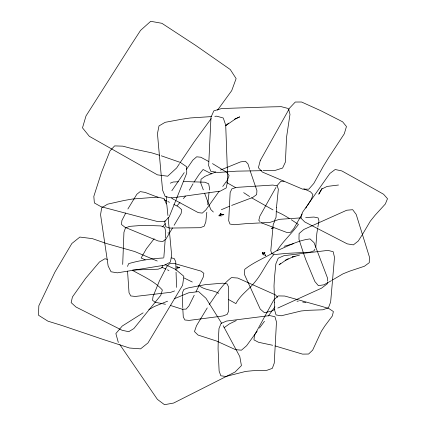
<?xml version="1.0" encoding="UTF-8"?>
<svg xmlns="http://www.w3.org/2000/svg" width="426" height="426" viewBox="0 0 426 426"><rect width="100%" height="100%" fill="white"/><g stroke="black" fill="none" stroke-linecap="round" stroke-linejoin="round"><path stroke-width="0.64" d="M220.034 215.3L219.028 215.764L219.997 215.263L219.214 215.705L220.428 214.656L220.439 213.895L220.551 214.635L220.396 213.82L220.631 214.619L220.295 213.745M122.699 264.44L123.939 232.245L125.436 228.032L129.413 226.371L139.787 225.594L144.989 225.381L160.879 225.934L164.708 227.351L165.719 231.504L165.283 238.161M165.203 239.439L163.845 257.432M166.262 203.575L166.784 196.445M164.958 220.673L164.809 222.542L165.778 226.717L169.548 228.059L200.231 227.697L204.155 226.227L205.806 221.914L206.807 212.292M327.365 282.518L327.253 283.838L321.523 288.173L277.811 308.062M327.482 281.192L327.706 278.551L314.053 242.676L310.043 238.922C297.923 240.253 287.097 246.649 275.915 251.116C265.728 257.56 254.178 261.809 244.737 269.328L244.535 274.679L260.265 309.143L264.424 312.689L271.298 311.172L274.85 309.473M315.772 247.394L316.827 233.581L317.674 228.128M209.038 192.589L207.702 204.693M209.31 190.065L209.517 188.175L208.665 183.782L204.863 182.221L183.553 181.508M220.034 214.816L219.965 215.386L219.715 214.885L219.997 215.125M220.428 214.656L220.498 214.06L220.173 214.704L220.604 214.331M317.892 226.951L318.978 221.003L318.105 217.915L313.967 217.052L305.692 217.537M262.693 253.497L262.453 252.884L263.018 254.125L262.959 253.363M162.791 265.345L161.939 267.72L158.083 269.2L132.715 270.009M227.665 179.468L229.113 175.576L226.802 172.376L212.489 163.605M127.518 266.447L128.625 263.63C139.877 260.371 151.704 258.582 163.446 257.97M196.003 291.73L203.17 277.299L203.862 273.322L201.109 271.138L173.835 263.316L169.756 263.508L166.752 266.687L159.367 280.995L153.067 296.448L152.508 300.319L155.336 302.306L165.453 304.281M314.91 249.098L314.042 250.802L309.766 252.203L286.879 253.353L275.867 254.407L271.863 253.805L270.782 250.717L273.258 224.204L275.031 220.721L279.499 219.315L301.257 217.856M194.213 295.245L188.958 305.873L186.125 309.111L182.174 309.207L170.283 305.399M125.766 212.979L121.889 220.519L121.506 224.529L125.111 227.33L158.121 240.967L162.769 241.574L165.975 238.997L172.541 227.937M127.885 208.99L136.837 194.267L140.181 191.62L145.069 192.387L158.099 197.371M189.378 190.204L193.037 183.819M362.372 234.582L370.322 221.158L375.077 215.252L385.349 203.979L387.506 198.692L383.586 194.256L376.669 190.331L341.78 170.906L335.171 169.516L329.841 173.483L302.423 212.409L300.788 217.99L304.76 221.957L347.238 243.864L353.372 244.881L358.245 241.041L362.031 235.12M275.957 187.424L259.876 216.088L258.79 220.322L260.046 221.563M276.868 185.858L280.814 181.295L284.062 181.162M322.045 188.372L318.76 194.192L321.832 189.027L327.062 186.434L338.494 185.017M207.254 307.913L196.482 325.741L194.474 331.577L198.053 335.054L216.509 341.018L234.976 349.416M209.214 304.595C215.998 295.17 222.01 284.563 231.488 277.592L237.681 278.024L275.494 294.904L277.56 297.289M174.112 225.279L181.103 213.543L181.673 209.661L178.228 206.605L173.851 204.469M193.968 182.259L198.841 174.836L203.085 169.489L211.647 173.893M302.103 214.038L293.62 228.831L290.505 232.308L286.687 232.41L261.303 222.809M276.985 250.733C283.104 241.169 291.698 233.56 298.418 224.433L291.246 219.72M305.857 208.096L306.885 206.477M307.572 205.401L311.651 198.74L312.86 194.421L310.41 191.753L303.813 188.809M179.559 163.552L176.684 167.919L167.684 176.21L157.482 174.868L89.316 136.304L82.495 127.853L86.004 115.941L131.075 44.986L140.537 30.406L150.719 21.3L161.891 23.302L195.672 45.406L230.264 69.523L236.126 78.602L231.717 90.631L217.505 110.164M180.278 162.46L194.261 141.757L211.221 118.55M184.224 172.652L171.838 190.731M186.359 169.5L192.856 160.107L196.69 156.805L200.827 157.242L208.761 161.518M227.457 180.028L222.75 186.466M274.94 306.848L268.332 315.97M264.471 321.268L259.455 328.063M154.159 238.72L146.432 248.709L141.128 257.996L145.197 259.839M257.144 331.156L246.601 345.736L241.462 350.172L235.551 349.687M219.134 191.285L205.928 209.826L202.318 213.091L198.292 212.649L175.677 200.47M183.409 198.633L185.475 196.136M177.062 205.795L180.006 202.425M162.503 226.866L165.379 223.65M273.987 254.434C266.458 262.347 262.538 272.816 255.605 281.181C249.577 289.142 240.568 294.547 235.908 303.61L228.49 299.489M264.913 252.639L264.226 253.401L264.85 252.751L264.008 253.268L263.13 253.049M280.494 263.385L279.057 264.881L285.223 260.595L292.486 257.011L295.032 256.319M228.549 123.151L225.578 125.739L235.535 118.87L239.726 116.862L234.38 119.264M224.097 327.706L229.449 323.872L236.276 320.554M143.12 312.849L122.219 326.055L115.867 333.558L118.327 342.467M331.519 280.601L323.92 284.802L318.366 285.649L314.867 281.501L305.82 259.764L303.344 252.756L298.977 239.332L299.084 233.539L303.866 229.444L346.732 210.236L352.68 209.693L356.205 214.448L369.358 256.803L369.267 262.682L364.4 266.255L349.906 271.069L342.962 273.849L332.647 279.898M264.008 253.268L264.562 252.959L263.731 253.108L264.157 253.188M148.791 309.638L154.5 306.454L161.619 303.557M285.196 260.286L286.352 259.668M272.72 227.825L271.777 228.304L272.762 227.862M286.927 259.365L288.317 258.683M221.355 209.714L229.342 206.338M220.482 170.07L240.621 161.88L245.456 161.241L247.975 163.904L249.7 169.394M162.807 303.072L167.578 301.203M170.288 183.18L173.18 182.008L178.382 181.764M215.742 171.998L205.055 176.311L201.024 179.229L200.811 183.196L203.33 189.858M231.659 205.428L252.698 197.462L256.638 194.607L256.942 190.688L255.563 186.705M174.218 298.775L188.58 292.822L198.585 291.613L205.966 298.264L221.786 323.488M174.559 290.947L170.821 292.295L135.335 296.448L130.793 295.948L129.035 292.753L127.544 271.17M222.383 215.098L223.863 214.629M178.361 267.991L179.793 267.539M284.195 246.271L293.722 243.592M299.526 255.105L292.316 257.032L293.716 256.761M177.775 268.721L176.513 268.843M221.765 215.875L218.831 215.822M211.717 116.58L190.315 117.954L181.87 119.205L165.134 122.326L158.989 125.926L157.471 133.562L158.296 143.184L162.578 190.15L165.24 196.594L171.593 197.962L220.301 191.12L226.185 187.957L227.756 180.645L225.711 125.122L223.267 118.007L216.701 116.176L214.832 116.33M176.63 267.251L179.543 267.501L177.69 267.24L178.574 267.395L176.614 266.511M261.883 170.672L236.483 171.167L217.697 172.519L210.748 171.241L208.66 165.613L210.987 117.225L213.831 110.866L221.563 108.545L271.373 106.873L281.288 106.676L288.445 108.55L289.989 114.338L286.554 137.247L285.415 162.029L282.624 168.036L275.436 170.32L263.204 170.661M179.389 267.464L177.52 267.256L177.908 267.358M271.591 228.368L273.151 228.517M221.36 214.283L223.453 214.555M167.897 232.921L168.968 233.033M221.946 214.416L221.552 214.305L223.235 214.539L221.488 214.299L222.596 214.491L220.508 213.66M221.824 214.369L223.022 214.523L221.701 214.315M296.933 301.091L298.211 301.299M302.678 302.039L305.868 302.567M171.257 257.932L174.122 258.454L175.736 261.649L176.002 270.329M272.64 345.278L258.502 342.275L253.949 339.863L254.508 335.198L273.833 299.893L278.215 295.91L284.738 296.038L321.55 306.326L328.845 308.53L333.382 311.55L332.349 315.964L324.804 326.023L321.332 331.391L312.657 350.119L308.594 354.033L302.524 354.118L275.058 345.923M263.337 253.236L262.698 253.076L262.869 253.736M107.309 259.343L104.934 258.736L99.466 261.979L85.647 278.311L72.425 296.975L71.147 302.625L76.014 307.034L122.092 330.278L128.737 331.7L133.876 328.553L160.767 295.33L162.354 289.994C154.542 281.176 142.646 276.123 132.486 270.35M159.494 155.245L151.741 152.854L132.587 148.743L122.779 146.155L114.615 145.9L109.999 150.895L101.473 172.455L93.821 196.397L94.37 202.962L100.973 206.669L138.887 216.685L157.316 221.483L164.841 221.493L169.234 216.786L186.737 173.164L186.647 166.758L180.315 162.428L161.284 155.799M161.678 267.166L165.89 269.083M192.307 282.028L183.995 277.922M163.978 199.741L166.731 200.987M157.242 261.01L134.754 251.542L106.788 243.619L92.346 238.629L79.886 237.064L71.856 243.491L54.853 272.219L38.83 305.756L38.494 315.229L47.93 321.172L62.047 325.523L103.183 339.458L129.536 348.026L140.585 348.851L147.96 342.951L182.626 285.228L183.835 276.277L175.363 269.237L164.867 264.471M218.762 293.317C212.42 289.637 204.512 290.362 198.83 285.356M276.117 211.355L280.771 213.57A31.109 6.688 37 0 1 289.222 218.41M273.013 209.911L251.718 197.893M167.828 201.509L169.473 202.318M167.418 269.834L168.941 270.59M263.428 253.39L262.581 252.948L263.396 253.337L262.698 253.076L262.959 254.008L262.656 253.044L263.38 253.305L262.656 253.044L262.922 253.912M174.58 199.879L172.392 198.697L171.582 197.68M235.754 187.69L226.648 182.509M243.661 192.632L249.604 196.535M264.535 254.94L265.622 255.712M263.609 254.966L262.491 252.847M213.351 212.026L210.732 209.448L204.581 193.164M119.834 344.607L157.396 399.38L164.505 404.7L173.654 403.033L235.093 372.01L241.425 365.599L239.79 356.562L223.176 325.677M264.967 254.215L265.467 255.371M255.366 186.141L250.078 170.602M167.924 215.508L166.859 205.018L164.138 198.623L157.663 197.105L132.3 199.038L124.051 200.497L107.602 204.171L101.692 207.723L100.563 214.688L108.145 265.989L111.053 271.777L117.336 272.832L164.734 265.164L170.373 262.081L171.646 255.275L168.137 217.484M182.813 308.903L183.286 316.981L184.889 319.99L189.176 320.4L211.791 317.461L222.995 315.959L227.18 314.404L228.57 311.241L228.549 286.906L227.101 283.908L222.739 283.173L205.268 284.648L188.159 287.923L183.814 289.488L182.435 292.694L182.498 295.948M182.749 307.684L182.509 296.602M176.06 272.177L176.545 287.396M274.605 302.242L274.536 309.819L276.064 314.947L281.171 315.799L301.123 310.985L308.227 310.309L322.892 309.787L328.478 307.716L330.64 302.055L333.856 265.031L334.495 257.32L333.169 251.691L327.903 250.387L283.95 255.685L278.226 258.199L275.851 263.854L274.419 278.386L274.009 285.984L274.605 302.242M218.213 341.79L218.069 348.798L219.124 371.078L220.812 375.775L225.918 376.456L245.749 371.397L252.698 370.732L266.942 370.29L272.315 368.378L274.253 363.122L276.096 328.989L276.453 321.88L274.951 316.715L269.711 315.586L226.589 321.05L221.057 323.414L218.985 328.568L218.213 341.79M276.474 207.606L276.053 217.329L274.36 220.934L269.898 222.415L245.914 223.666L234.273 224.726L229.987 224.06L228.703 220.769L230.146 192.573L231.866 188.872L236.526 187.381L272.858 185.049L277.262 185.976L278.338 189.288L276.474 207.606M260.238 160.645L258.39 167.748L262.395 172.061L302.758 189.192L308.791 189.165L313.792 183.478L323.227 166.459L328.302 158.163L344.277 133.823L346.455 126.527L342.626 121.825L321.082 110.835L301.555 102.011L295.298 102.038L289.701 107.959L260.238 160.645"/></g></svg>
